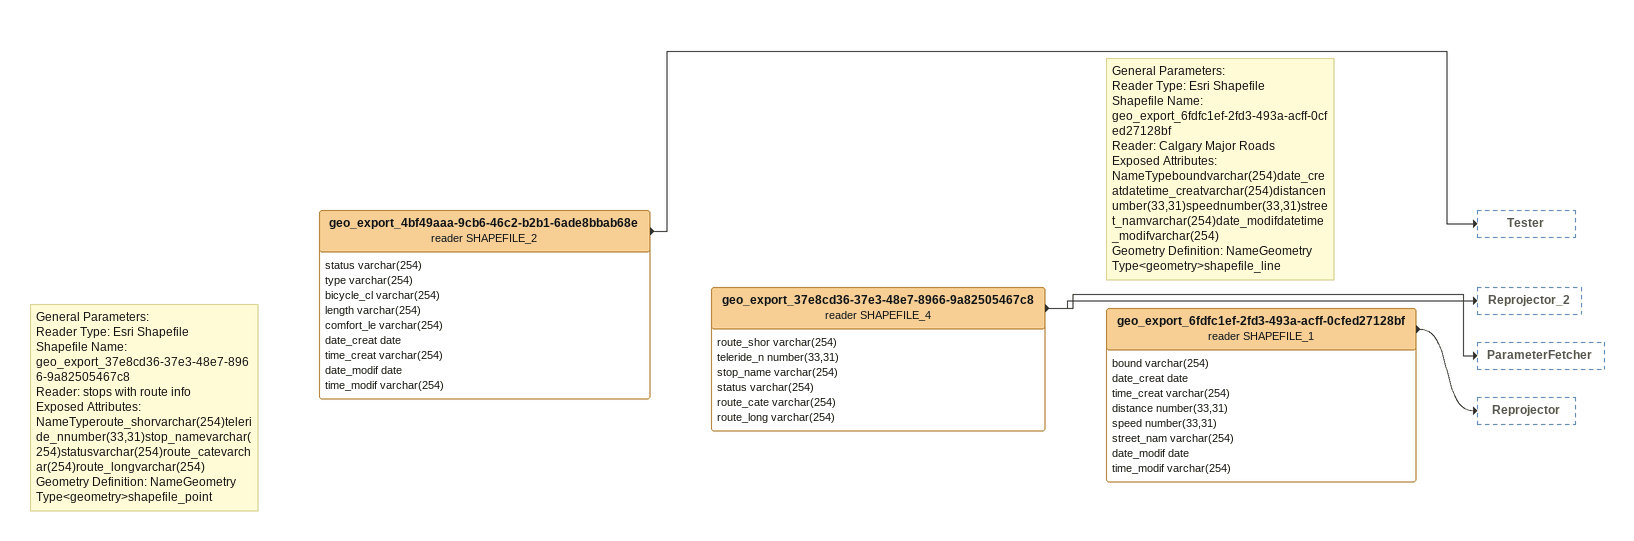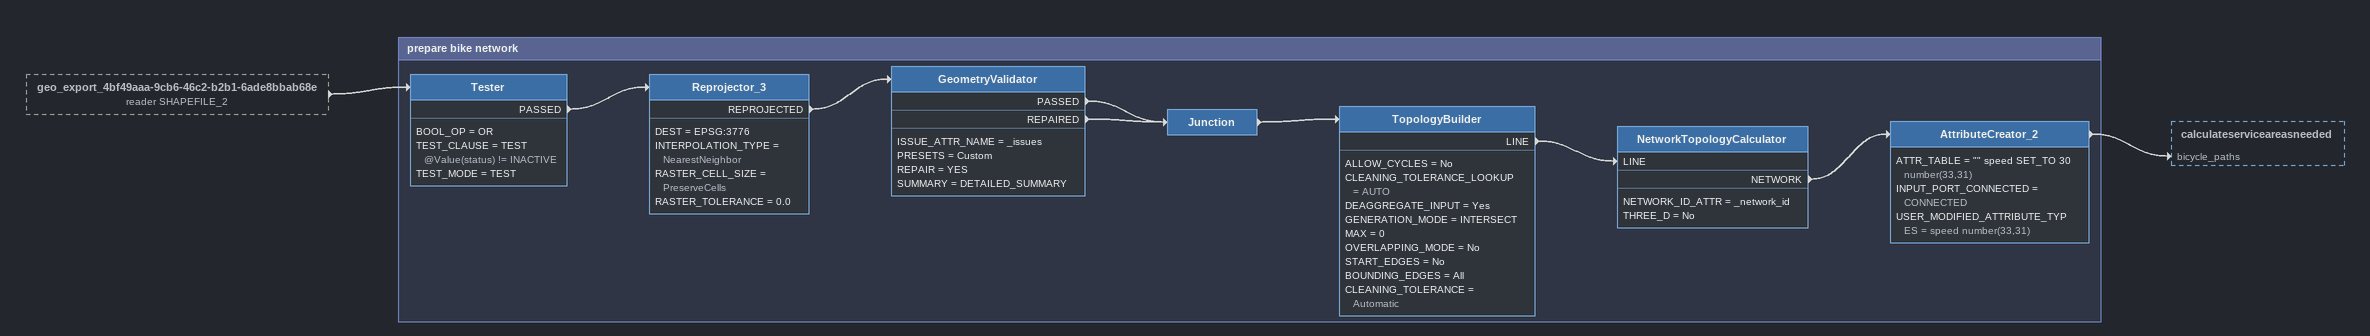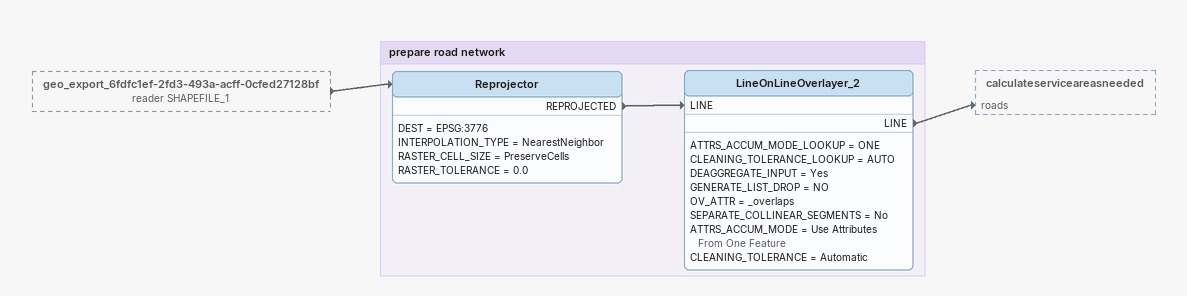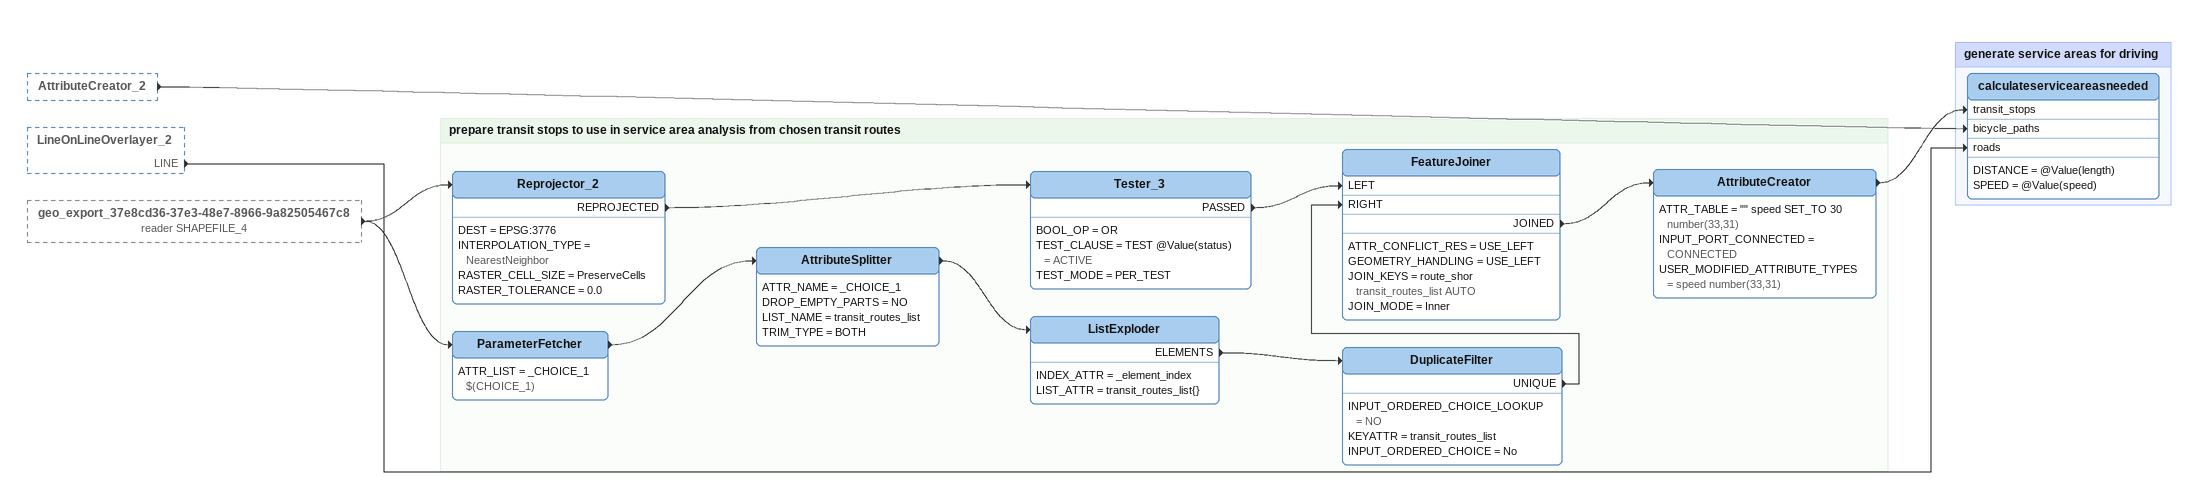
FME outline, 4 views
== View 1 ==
geo_export_4bf49aaa-9cb6-46c2-b2b1-6ade8bbab68e (reader SHAPEFILE_2)
    attributes: status varchar(254), type varchar(254), bicycle_cl varchar(254), length varchar(254), comfort_le varchar(254), date_creat date, time_creat varchar(254), date_modif date, time_modif varchar(254)
    -> Tester
Note: General Parameters: / Reader Type: Esri Shapefile / Shapefile Name: geo_export_37e8cd36-37e3-48e7-8966-9a82505467c8 / Reader: stops with route info / Exposed Attributes: NameTyperoute_shorvarchar(254)teleride_nnumber(33,31)stop_namevarchar(254)statusvarchar(254)route_catevarchar(254)route_longvarchar(254) / Geometry Definition: NameGeometry Type<geometry>shapefile_point
geo_export_37e8cd36-37e3-48e7-8966-9a82505467c8 (reader SHAPEFILE_4)
    attributes: route_shor varchar(254), teleride_n number(33,31), stop_name varchar(254), status varchar(254), route_cate varchar(254), route_long varchar(254)
    -> Reprojector_2
    -> ParameterFetcher
Note: General Parameters: / Reader Type: Esri Shapefile / Shapefile Name: geo_export_6fdfc1ef-2fd3-493a-acff-0cfed27128bf / Reader: Calgary Major Roads / Exposed Attributes: NameTypeboundvarchar(254)date_creatdatetime_creatvarchar(254)distancenumber(33,31)speednumber(33,31)street_namvarchar(254)date_modifdatetime_modifvarchar(254) / Geometry Definition: NameGeometry Type<geometry>shapefile_line
geo_export_6fdfc1ef-2fd3-493a-acff-0cfed27128bf (reader SHAPEFILE_1)
    attributes: bound varchar(254), date_creat date, time_creat varchar(254), distance number(33,31), speed number(33,31), street_nam varchar(254), date_modif date, time_modif varchar(254)
    -> Reprojector

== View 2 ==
geo_export_4bf49aaa-9cb6-46c2-b2b1-6ade8bbab68e (reader SHAPEFILE_2) [outside]
    -> Tester

Bookmark: prepare bike network
Tester
    BOOL_OP = OR
    TEST_CLAUSE = TEST @Value(status) != INACTIVE
    TEST_MODE = TEST
    PASSED -> Reprojector_3
Reprojector_3
    DEST = EPSG:3776
    INTERPOLATION_TYPE = NearestNeighbor
    RASTER_CELL_SIZE = PreserveCells
    RASTER_TOLERANCE = 0.0
    REPROJECTED -> GeometryValidator
GeometryValidator
    ISSUE_ATTR_NAME = _issues
    PRESETS = Custom
    REPAIR = YES
    SUMMARY = DETAILED_SUMMARY
    PASSED -> Junction
    REPAIRED -> Junction
Junction
    -> TopologyBuilder
TopologyBuilder
    ALLOW_CYCLES = No
    CLEANING_TOLERANCE_LOOKUP = AUTO
    DEAGGREGATE_INPUT = Yes
    GENERATION_MODE = INTERSECT
    MAX = 0
    OVERLAPPING_MODE = No
    START_EDGES = No
    BOUNDING_EDGES = All
    CLEANING_TOLERANCE = Automatic
    LINE -> NetworkTopologyCalculator [LINE]
NetworkTopologyCalculator
    NETWORK_ID_ATTR = _network_id
    THREE_D = No
    NETWORK -> AttributeCreator_2
AttributeCreator_2
    ATTR_TABLE = "" speed SET_TO 30 number(33,31)
    INPUT_PORT_CONNECTED = CONNECTED
    USER_MODIFIED_ATTRIBUTE_TYPES = speed number(33,31)
    -> calculateserviceareasneeded [bicycle_paths]

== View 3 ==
geo_export_6fdfc1ef-2fd3-493a-acff-0cfed27128bf (reader SHAPEFILE_1) [outside]
    -> Reprojector

Bookmark: prepare road network
Reprojector
    DEST = EPSG:3776
    INTERPOLATION_TYPE = NearestNeighbor
    RASTER_CELL_SIZE = PreserveCells
    RASTER_TOLERANCE = 0.0
    REPROJECTED -> LineOnLineOverlayer_2 [LINE]
LineOnLineOverlayer_2
    ATTRS_ACCUM_MODE_LOOKUP = ONE
    CLEANING_TOLERANCE_LOOKUP = AUTO
    DEAGGREGATE_INPUT = Yes
    GENERATE_LIST_DROP = NO
    OV_ATTR = _overlaps
    SEPARATE_COLLINEAR_SEGMENTS = No
    ATTRS_ACCUM_MODE = Use Attributes From One Feature
    CLEANING_TOLERANCE = Automatic
    LINE -> calculateserviceareasneeded [roads]

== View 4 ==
AttributeCreator_2 [outside]
    -> calculateserviceareasneeded [bicycle_paths]
LineOnLineOverlayer_2 [outside]
    LINE -> calculateserviceareasneeded [roads]
geo_export_37e8cd36-37e3-48e7-8966-9a82505467c8 (reader SHAPEFILE_4) [outside]
    -> Reprojector_2
    -> ParameterFetcher

Bookmark: prepare transit stops to use in service area analysis from chosen transit routes
Reprojector_2
    DEST = EPSG:3776
    INTERPOLATION_TYPE = NearestNeighbor
    RASTER_CELL_SIZE = PreserveCells
    RASTER_TOLERANCE = 0.0
    REPROJECTED -> Tester_3
Tester_3
    BOOL_OP = OR
    TEST_CLAUSE = TEST @Value(status) = ACTIVE
    TEST_MODE = PER_TEST
    PASSED -> FeatureJoiner [LEFT]
ParameterFetcher
    ATTR_LIST = _CHOICE_1 $(CHOICE_1)
    -> AttributeSplitter
AttributeSplitter
    ATTR_NAME = _CHOICE_1
    DROP_EMPTY_PARTS = NO
    LIST_NAME = transit_routes_list
    TRIM_TYPE = BOTH
    -> ListExploder
ListExploder
    INDEX_ATTR = _element_index
    LIST_ATTR = transit_routes_list{}
    ELEMENTS -> DuplicateFilter
DuplicateFilter
    INPUT_ORDERED_CHOICE_LOOKUP = NO
    KEYATTR = transit_routes_list
    INPUT_ORDERED_CHOICE = No
    UNIQUE -> FeatureJoiner [RIGHT]
FeatureJoiner
    ATTR_CONFLICT_RES = USE_LEFT
    GEOMETRY_HANDLING = USE_LEFT
    JOIN_KEYS = route_shor transit_routes_list AUTO
    JOIN_MODE = Inner
    JOINED -> AttributeCreator
AttributeCreator
    ATTR_TABLE = "" speed SET_TO 30 number(33,31)
    INPUT_PORT_CONNECTED = CONNECTED
    USER_MODIFIED_ATTRIBUTE_TYPES = speed number(33,31)
    -> calculateserviceareasneeded [transit_stops]

Bookmark: generate service areas for driving
calculateserviceareasneeded
    DISTANCE = @Value(length)
    SPEED = @Value(speed)
